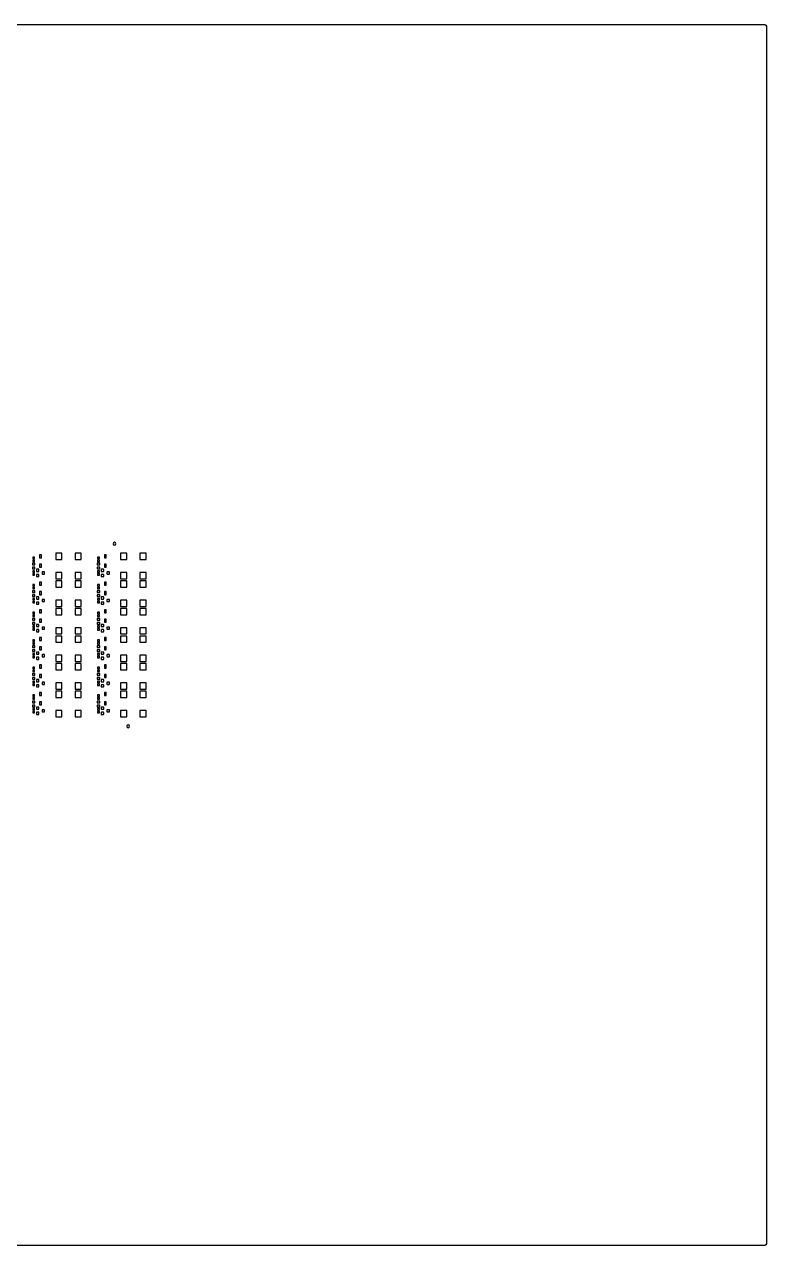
# Model space of a CAD drawing. Extents: x -275 to 275, y -225 to 225.
# Drawn here: x 1.6 to 275, y -225 to 225 of the extents above; entities that cross this region are included whole.
import ezdxf

# ---------------------------------------------------------------- set-up
doc = ezdxf.new("R2010")
doc.units = 0
doc.header["$MEASUREMENT"] = 0
doc.layers.get('0').update_dxf_attribs({"linetype": 'CONTINUOUS'})

msp = doc.modelspace()

# ---------------------------------------------------------------- linework, layer by layer
for points in [[(-275, 224, -0.414214), (-273.99998, 225), (-273.99998, 225), (273.99998, 225), (273.99998, 225, -0.414214), (275, 224), (275, 224), (275, -224), (275, -224, -0.414214), (273.99998, -225), (273.99998, -225), (-273.99998, -225), (-273.99998, -225, -0.414214), (-275, -224), (-275, -224), (-275, 224)], [(35.277, 33.629998, 1), (34.227, 33.629998), (34.227, 33.629998, 1), (35.277, 33.629998)], [(6.883, 24.11, 0.414224), (6.783, 24.21), (6.783, 24.21), (6.083, 24.21), (6.083, 24.21, 0.414217), (5.983, 24.11), (5.983, 24.11), (5.983, 23.51), (5.983, 23.51, 0.414203), (6.083, 23.41), (6.083, 23.41), (6.783, 23.41), (6.783, 23.41, 0.41421), (6.883, 23.51), (6.883, 23.51), (6.883, 24.11)], [(9.003, 23.16, 0.414212), (8.902999, 23.26), (8.902999, 23.26), (8.203, 23.26), (8.203, 23.26, 0.414217), (8.103, 23.16), (8.103, 23.16), (8.103, 22.56), (8.103, 22.56, 0.414217), (8.203, 22.46), (8.203, 22.46), (8.902999, 22.46), (8.902999, 22.46, 0.414212), (9.003, 22.56), (9.003, 22.56), (9.003, 23.16)], [(30.758999, 24.11, 0.414228), (30.658999, 24.21), (30.658999, 24.21), (29.959001, 24.21), (29.959001, 24.21, 0.414214), (29.859001, 24.11), (29.859001, 24.11), (29.859001, 23.51), (29.859001, 23.51, 0.414199), (29.959001, 23.41), (29.959001, 23.41), (30.658999, 23.41), (30.658999, 23.41, 0.414214), (30.758999, 23.51), (30.758999, 23.51), (30.758999, 24.11)], [(32.878999, 23.16, 0.414214), (32.779001, 23.26), (32.779001, 23.26), (32.078999, 23.26), (32.078999, 23.26, 0.414221), (31.978999, 23.16), (31.978999, 23.16), (31.978999, 22.56), (31.978999, 22.56, 0.414221), (32.078999, 22.46), (32.078999, 22.46), (32.779001, 22.46), (32.779001, 22.46, 0.414214), (32.878999, 22.56), (32.878999, 22.56), (32.878999, 23.16)], [(6.883, 22.21, 0.414217), (6.783, 22.31), (6.783, 22.31), (6.083, 22.31), (6.083, 22.31, 0.41421), (5.983, 22.21), (5.983, 22.21), (5.983, 21.61), (5.983, 21.61, 0.41421), (6.083, 21.51), (6.083, 21.51), (6.783, 21.51), (6.783, 21.51, 0.414217), (6.883, 21.61), (6.883, 21.61), (6.883, 22.21)], [(30.758999, 22.21, 0.414221), (30.658999, 22.31), (30.658999, 22.31), (29.959001, 22.31), (29.959001, 22.31, 0.414206), (29.859001, 22.21), (29.859001, 22.21), (29.859001, 21.61), (29.859001, 21.61, 0.414206), (29.959001, 21.51), (29.959001, 21.51), (30.658999, 21.51), (30.658999, 21.51, 0.414221), (30.758999, 21.61), (30.758999, 21.61), (30.758999, 22.21)], [(6.883, 13.95, 0.414217), (6.783, 14.05), (6.783, 14.05), (6.083, 14.05), (6.083, 14.05, 0.41421), (5.983, 13.95), (5.983, 13.95), (5.983, 13.35), (5.983, 13.35, 0.41421), (6.083, 13.25), (6.083, 13.25), (6.783, 13.25), (6.783, 13.25, 0.414217), (6.883, 13.35), (6.883, 13.35), (6.883, 13.95)], [(30.758999, 13.95, 0.414221), (30.658999, 14.05), (30.658999, 14.05), (29.959001, 14.05), (29.959001, 14.05, 0.414206), (29.859001, 13.95), (29.859001, 13.95), (29.859001, 13.35), (29.859001, 13.35, 0.414206), (29.959001, 13.25), (29.959001, 13.25), (30.658999, 13.25), (30.658999, 13.25, 0.414221), (30.758999, 13.35), (30.758999, 13.35), (30.758999, 13.95)], [(6.883, 12.05, 0.414221), (6.783, 12.15), (6.783, 12.15), (6.083, 12.15), (6.083, 12.15, 0.414214), (5.983, 12.05), (5.983, 12.05), (5.983, 11.45), (5.983, 11.45, 0.414206), (6.083, 11.35), (6.083, 11.35), (6.783, 11.35), (6.783, 11.35, 0.414214), (6.883, 11.45), (6.883, 11.45), (6.883, 12.05)], [(9.003, 13, 0.414212), (8.902999, 13.1), (8.902999, 13.1), (8.203, 13.1), (8.203, 13.1, 0.414217), (8.103, 13), (8.103, 13), (8.103, 12.4), (8.103, 12.4, 0.414217), (8.203, 12.3), (8.203, 12.3), (8.902999, 12.3), (8.902999, 12.3, 0.414212), (9.003, 12.4), (9.003, 12.4), (9.003, 13)], [(30.758999, 12.05, 0.414224), (30.658999, 12.15), (30.658999, 12.15), (29.959001, 12.15), (29.959001, 12.15, 0.41421), (29.859001, 12.05), (29.859001, 12.05), (29.859001, 11.45), (29.859001, 11.45, 0.414203), (29.959001, 11.35), (29.959001, 11.35), (30.658999, 11.35), (30.658999, 11.35, 0.414217), (30.758999, 11.45), (30.758999, 11.45), (30.758999, 12.05)], [(32.878999, 13, 0.414214), (32.779001, 13.1), (32.779001, 13.1), (32.078999, 13.1), (32.078999, 13.1, 0.414221), (31.978999, 13), (31.978999, 13), (31.978999, 12.4), (31.978999, 12.4, 0.414221), (32.078999, 12.3), (32.078999, 12.3), (32.779001, 12.3), (32.779001, 12.3, 0.414214), (32.878999, 12.4), (32.878999, 12.4), (32.878999, 13)], [(6.883, 3.79, 0.41422), (6.783, 3.89), (6.783, 3.89), (6.083, 3.89), (6.083, 3.89, 0.414213), (5.983, 3.79), (5.983, 3.79), (5.983, 3.19), (5.983, 3.19, 0.414207), (6.083, 3.09), (6.083, 3.09), (6.783, 3.09), (6.783, 3.09, 0.414214), (6.883, 3.19), (6.883, 3.19), (6.883, 3.79)], [(6.883, 1.89, 0.414218), (6.783, 1.99), (6.783, 1.99), (6.083, 1.99), (6.083, 1.99, 0.41421), (5.983, 1.89), (5.983, 1.89), (5.983, 1.29), (5.983, 1.29, 0.414209), (6.083, 1.19), (6.083, 1.19), (6.783, 1.19), (6.783, 1.19, 0.414216), (6.883, 1.29), (6.883, 1.29), (6.883, 1.89)], [(9.003, 2.84, 0.414211), (8.902999, 2.94), (8.902999, 2.94), (8.203, 2.94), (8.203, 2.94, 0.414216), (8.103, 2.84), (8.103, 2.84), (8.103, 2.24), (8.103, 2.24, 0.414218), (8.203, 2.14), (8.203, 2.14), (8.902999, 2.14), (8.902999, 2.14, 0.414212), (9.003, 2.24), (9.003, 2.24), (9.003, 2.84)], [(30.758999, 3.79, 0.414223), (30.658999, 3.89), (30.658999, 3.89), (29.959001, 3.89), (29.959001, 3.89, 0.414209), (29.859001, 3.79), (29.859001, 3.79), (29.859001, 3.19), (29.859001, 3.19, 0.414204), (29.959001, 3.09), (29.959001, 3.09), (30.658999, 3.09), (30.658999, 3.09, 0.414218), (30.758999, 3.19), (30.758999, 3.19), (30.758999, 3.79)], [(30.758999, 1.89, 0.414221), (30.658999, 1.99), (30.658999, 1.99), (29.959001, 1.99), (29.959001, 1.99, 0.414207), (29.859001, 1.89), (29.859001, 1.89), (29.859001, 1.29), (29.859001, 1.29, 0.414206), (29.959001, 1.19), (29.959001, 1.19), (30.658999, 1.19), (30.658999, 1.19, 0.41422), (30.758999, 1.29), (30.758999, 1.29), (30.758999, 1.89)], [(32.878999, 2.84, 0.414213), (32.779001, 2.94), (32.779001, 2.94), (32.078999, 2.94), (32.078999, 2.94, 0.41422), (31.978999, 2.84), (31.978999, 2.84), (31.978999, 2.24), (31.978999, 2.24, 0.414221), (32.078999, 2.14), (32.078999, 2.14), (32.779001, 2.14), (32.779001, 2.14, 0.414214), (32.878999, 2.24), (32.878999, 2.24), (32.878999, 2.84)], [(6.883, -6.37, 0.414219), (6.783, -6.27), (6.783, -6.27), (6.083, -6.27), (6.083, -6.27, 0.414212), (5.983, -6.37), (5.983, -6.37), (5.983, -6.97), (5.983, -6.97, 0.414206), (6.083, -7.07), (6.083, -7.07), (6.783, -7.07), (6.783, -7.07, 0.414214), (6.883, -6.97), (6.883, -6.97), (6.883, -6.37)], [(6.883, -8.27, 0.414217), (6.783, -8.17), (6.783, -8.17), (6.083, -8.17), (6.083, -8.17, 0.41421), (5.983, -8.27), (5.983, -8.27), (5.983, -8.87), (5.983, -8.87, 0.41421), (6.083, -8.97), (6.083, -8.97), (6.783, -8.97), (6.783, -8.97, 0.414217), (6.883, -8.87), (6.883, -8.87), (6.883, -8.27)], [(9.003, -7.32, 0.41421), (8.902999, -7.22), (8.902999, -7.22), (8.203, -7.22), (8.203, -7.22, 0.414215), (8.103, -7.32), (8.103, -7.32), (8.103, -7.92), (8.103, -7.92, 0.414219), (8.203, -8.019999), (8.203, -8.019999), (8.902999, -8.019999), (8.902999, -8.019999, 0.414214), (9.003, -7.92), (9.003, -7.92), (9.003, -7.32)], [(30.758999, -6.37, 0.414223), (30.658999, -6.27), (30.658999, -6.27), (29.959001, -6.27), (29.959001, -6.27, 0.414208), (29.859001, -6.37), (29.859001, -6.37), (29.859001, -6.97), (29.859001, -6.97, 0.414203), (29.959001, -7.07), (29.959001, -7.07), (30.658999, -7.07), (30.658999, -7.07, 0.414217), (30.758999, -6.97), (30.758999, -6.97), (30.758999, -6.37)], [(30.758999, -8.27, 0.414221), (30.658999, -8.17), (30.658999, -8.17), (29.959001, -8.17), (29.959001, -8.17, 0.414206), (29.859001, -8.27), (29.859001, -8.27), (29.859001, -8.87), (29.859001, -8.87, 0.414206), (29.959001, -8.97), (29.959001, -8.97), (30.658999, -8.97), (30.658999, -8.97, 0.414221), (30.758999, -8.87), (30.758999, -8.87), (30.758999, -8.27)], [(32.878999, -7.32, 0.414212), (32.779001, -7.22), (32.779001, -7.22), (32.078999, -7.22), (32.078999, -7.22, 0.414219), (31.978999, -7.32), (31.978999, -7.32), (31.978999, -7.92), (31.978999, -7.92, 0.414223), (32.078999, -8.019999), (32.078999, -8.019999), (32.779001, -8.019999), (32.779001, -8.019999, 0.414215), (32.878999, -7.92), (32.878999, -7.92), (32.878999, -7.32)], [(6.883, -16.53, 0.414217), (6.783, -16.43), (6.783, -16.43), (6.083, -16.43), (6.083, -16.43, 0.41421), (5.983, -16.53), (5.983, -16.53), (5.983, -17.13), (5.983, -17.13, 0.41421), (6.083, -17.23), (6.083, -17.23), (6.783, -17.23), (6.783, -17.23, 0.414217), (6.883, -17.13), (6.883, -17.13), (6.883, -16.53)], [(9.003, -17.480001, 0.414212), (8.902999, -17.379999), (8.902999, -17.379999), (8.203, -17.379999), (8.203, -17.379999, 0.414217), (8.103, -17.480001), (8.103, -17.480001), (8.103, -18.08), (8.103, -18.08, 0.414217), (8.203, -18.18), (8.203, -18.18), (8.902999, -18.18), (8.902999, -18.18, 0.414212), (9.003, -18.08), (9.003, -18.08), (9.003, -17.480001)], [(30.758999, -16.53, 0.414221), (30.658999, -16.43), (30.658999, -16.43), (29.959001, -16.43), (29.959001, -16.43, 0.414206), (29.859001, -16.53), (29.859001, -16.53), (29.859001, -17.13), (29.859001, -17.13, 0.414206), (29.959001, -17.23), (29.959001, -17.23), (30.658999, -17.23), (30.658999, -17.23, 0.414221), (30.758999, -17.13), (30.758999, -17.13), (30.758999, -16.53)], [(32.878999, -17.480001, 0.414214), (32.779001, -17.379999), (32.779001, -17.379999), (32.078999, -17.379999), (32.078999, -17.379999, 0.414221), (31.978999, -17.480001), (31.978999, -17.480001), (31.978999, -18.08), (31.978999, -18.08, 0.414221), (32.078999, -18.18), (32.078999, -18.18), (32.779001, -18.18), (32.779001, -18.18, 0.414214), (32.878999, -18.08), (32.878999, -18.08), (32.878999, -17.480001)], [(6.883, -18.43, 0.414217), (6.783, -18.33), (6.783, -18.33), (6.083, -18.33), (6.083, -18.33, 0.41421), (5.983, -18.43), (5.983, -18.43), (5.983, -19.029999), (5.983, -19.029999, 0.41421), (6.083, -19.130001), (6.083, -19.130001), (6.783, -19.130001), (6.783, -19.130001, 0.414217), (6.883, -19.029999), (6.883, -19.029999), (6.883, -18.43)], [(30.758999, -18.43, 0.414221), (30.658999, -18.33), (30.658999, -18.33), (29.959001, -18.33), (29.959001, -18.33, 0.414206), (29.859001, -18.43), (29.859001, -18.43), (29.859001, -19.029999), (29.859001, -19.029999, 0.414206), (29.959001, -19.130001), (29.959001, -19.130001), (30.658999, -19.130001), (30.658999, -19.130001, 0.414221), (30.758999, -19.029999), (30.758999, -19.029999), (30.758999, -18.43)], [(6.883, -26.69, 0.414217), (6.783, -26.59), (6.783, -26.59), (6.083, -26.59), (6.083, -26.59, 0.41421), (5.983, -26.69), (5.983, -26.69), (5.983, -27.29), (5.983, -27.29, 0.414203), (6.083, -27.39), (6.083, -27.39), (6.783, -27.39), (6.783, -27.39, 0.41421), (6.883, -27.29), (6.883, -27.29), (6.883, -26.69)], [(30.758999, -26.69, 0.414221), (30.658999, -26.59), (30.658999, -26.59), (29.959001, -26.59), (29.959001, -26.59, 0.414206), (29.859001, -26.69), (29.859001, -26.69), (29.859001, -27.29), (29.859001, -27.29, 0.414199), (29.959001, -27.39), (29.959001, -27.39), (30.658999, -27.39), (30.658999, -27.39, 0.414214), (30.758999, -27.29), (30.758999, -27.29), (30.758999, -26.69)], [(6.883, -28.59, 0.414224), (6.783, -28.49), (6.783, -28.49), (6.083, -28.49), (6.083, -28.49, 0.414217), (5.983, -28.59), (5.983, -28.59), (5.983, -29.19), (5.983, -29.19, 0.414203), (6.083, -29.29), (6.083, -29.29), (6.783, -29.29), (6.783, -29.29, 0.41421), (6.883, -29.19), (6.883, -29.19), (6.883, -28.59)], [(9.003, -27.64, 0.414212), (8.902999, -27.54), (8.902999, -27.54), (8.203, -27.54), (8.203, -27.54, 0.414217), (8.103, -27.64), (8.103, -27.64), (8.103, -28.24), (8.103, -28.24, 0.414217), (8.203, -28.34), (8.203, -28.34), (8.902999, -28.34), (8.902999, -28.34, 0.414212), (9.003, -28.24), (9.003, -28.24), (9.003, -27.64)], [(30.758999, -28.59, 0.414228), (30.658999, -28.49), (30.658999, -28.49), (29.959001, -28.49), (29.959001, -28.49, 0.414214), (29.859001, -28.59), (29.859001, -28.59), (29.859001, -29.19), (29.859001, -29.19, 0.414199), (29.959001, -29.29), (29.959001, -29.29), (30.658999, -29.29), (30.658999, -29.29, 0.414214), (30.758999, -29.19), (30.758999, -29.19), (30.758999, -28.59)], [(32.878999, -27.64, 0.414214), (32.779001, -27.54), (32.779001, -27.54), (32.078999, -27.54), (32.078999, -27.54, 0.414221), (31.978999, -27.64), (31.978999, -27.64), (31.978999, -28.24), (31.978999, -28.24, 0.414221), (32.078999, -28.34), (32.078999, -28.34), (32.779001, -28.34), (32.779001, -28.34, 0.414214), (32.878999, -28.24), (32.878999, -28.24), (32.878999, -27.64)], [(40.277, -33.629998, 1), (39.227, -33.629998), (39.227, -33.629998, 1), (40.277, -33.629998)]]:
    msp.add_lwpolyline(points, format="xyb")
for points in [[(5.303, 28.74), (4.603, 28.74), (4.603, 28.74), (4.603, 28.14), (4.603, 28.14), (5.303, 28.14), (5.303, 28.14), (5.303, 28.74)], [(5.303, 27.74), (4.603, 27.74), (4.603, 27.74), (4.603, 27.14), (4.603, 27.14), (5.303, 27.14), (5.303, 27.14), (5.303, 27.74)], [(7.856, 29.590999), (7.13, 29.590999), (7.13, 29.590999), (7.13, 28.468999), (7.13, 28.468999), (7.856, 28.468999), (7.856, 28.468999), (7.856, 29.590999)], [(15.393, 30.1), (13.093, 30.1), (13.093, 30.1), (13.093, 27.8), (13.093, 27.8), (15.393, 27.8), (15.393, 27.8), (15.393, 30.1)], [(22.492002, 30.1), (20.192, 30.1), (20.192, 30.1), (20.192, 27.8), (20.192, 27.8), (22.492002, 27.8), (22.492002, 27.8), (22.492002, 30.1)], [(29.178999, 28.74), (28.479001, 28.74), (28.479001, 28.74), (28.479001, 28.14), (28.479001, 28.14), (29.178999, 28.14), (29.178999, 28.14), (29.178999, 28.74)], [(29.178999, 27.74), (28.479001, 27.74), (28.479001, 27.74), (28.479001, 27.14), (28.479001, 27.14), (29.178999, 27.14), (29.178999, 27.14), (29.178999, 27.74)], [(31.732, 29.590999), (31.005999, 29.590999), (31.005999, 29.590999), (31.005999, 28.468999), (31.005999, 28.468999), (31.732, 28.468999), (31.732, 28.468999), (31.732, 29.590999)], [(39.269001, 30.1), (36.968999, 30.1), (36.968999, 30.1), (36.968999, 27.8), (36.968999, 27.8), (39.269001, 27.8), (39.269001, 27.8), (39.269001, 30.1)], [(46.367998, 30.1), (44.068003, 30.1), (44.068003, 30.1), (44.068003, 27.8), (44.068003, 27.8), (46.367998, 27.8), (46.367998, 27.8), (46.367998, 30.1)], [(5.409, 26.456001), (4.497, 26.456001), (4.497, 26.456001), (4.497, 25.844001), (4.497, 25.844001), (5.409, 25.844001), (5.409, 25.844001), (5.409, 26.456001)], [(5.409, 24.955999), (4.497, 24.955999), (4.497, 24.955999), (4.497, 24.343999), (4.497, 24.343999), (5.409, 24.343999), (5.409, 24.343999), (5.409, 24.955999)], [(5.303, 23.66), (4.603, 23.66), (4.603, 23.66), (4.603, 23.06), (4.603, 23.06), (5.303, 23.06), (5.303, 23.06), (5.303, 23.66)], [(5.303, 22.66), (4.603, 22.66), (4.603, 22.66), (4.603, 22.06), (4.603, 22.06), (5.303, 22.06), (5.303, 22.06), (5.303, 22.66)], [(7.856, 26.140999), (7.13, 26.140999), (7.13, 26.140999), (7.13, 25.018999), (7.13, 25.018999), (7.856, 25.018999), (7.856, 25.018999), (7.856, 26.140999)], [(15.393, 23), (13.093, 23), (13.093, 23), (13.093, 20.7), (13.093, 20.7), (15.393, 20.7), (15.393, 20.7), (15.393, 23)], [(22.492002, 23), (20.192, 23), (20.192, 23), (20.192, 20.7), (20.192, 20.7), (22.492002, 20.7), (22.492002, 20.7), (22.492002, 23)], [(29.285, 26.456001), (28.373, 26.456001), (28.373, 26.456001), (28.373, 25.844001), (28.373, 25.844001), (29.285, 25.844001), (29.285, 25.844001), (29.285, 26.456001)], [(29.285, 24.955999), (28.373, 24.955999), (28.373, 24.955999), (28.373, 24.343999), (28.373, 24.343999), (29.285, 24.343999), (29.285, 24.343999), (29.285, 24.955999)], [(29.178999, 23.66), (28.479001, 23.66), (28.479001, 23.66), (28.479001, 23.06), (28.479001, 23.06), (29.178999, 23.06), (29.178999, 23.06), (29.178999, 23.66)], [(29.178999, 22.66), (28.479001, 22.66), (28.479001, 22.66), (28.479001, 22.06), (28.479001, 22.06), (29.178999, 22.06), (29.178999, 22.06), (29.178999, 22.66)], [(31.732, 26.140999), (31.005999, 26.140999), (31.005999, 26.140999), (31.005999, 25.018999), (31.005999, 25.018999), (31.732, 25.018999), (31.732, 25.018999), (31.732, 26.140999)], [(39.269001, 23), (36.968999, 23), (36.968999, 23), (36.968999, 20.7), (36.968999, 20.7), (39.269001, 20.7), (39.269001, 20.7), (39.269001, 23)], [(46.367998, 23), (44.068003, 23), (44.068003, 23), (44.068003, 20.7), (44.068003, 20.7), (46.367998, 20.7), (46.367998, 20.7), (46.367998, 23)], [(5.303, 18.580001), (4.603, 18.580001), (4.603, 18.580001), (4.603, 17.98), (4.603, 17.98), (5.303, 17.98), (5.303, 17.98), (5.303, 18.580001)], [(7.856, 19.431001), (7.13, 19.431001), (7.13, 19.431001), (7.13, 18.309001), (7.13, 18.309001), (7.856, 18.309001), (7.856, 18.309001), (7.856, 19.431001)], [(15.393, 19.94), (13.093, 19.94), (13.093, 19.94), (13.093, 17.64), (13.093, 17.64), (15.393, 17.64), (15.393, 17.64), (15.393, 19.94)], [(22.492002, 19.94), (20.192, 19.94), (20.192, 19.94), (20.192, 17.64), (20.192, 17.64), (22.492002, 17.64), (22.492002, 17.64), (22.492002, 19.94)], [(29.178999, 18.580001), (28.479001, 18.580001), (28.479001, 18.580001), (28.479001, 17.98), (28.479001, 17.98), (29.178999, 17.98), (29.178999, 17.98), (29.178999, 18.580001)], [(31.732, 19.431001), (31.005999, 19.431001), (31.005999, 19.431001), (31.005999, 18.309001), (31.005999, 18.309001), (31.732, 18.309001), (31.732, 18.309001), (31.732, 19.431001)], [(39.269001, 19.94), (36.968999, 19.94), (36.968999, 19.94), (36.968999, 17.64), (36.968999, 17.64), (39.269001, 17.64), (39.269001, 17.64), (39.269001, 19.94)], [(46.367998, 19.94), (44.068003, 19.94), (44.068003, 19.94), (44.068003, 17.64), (44.068003, 17.64), (46.367998, 17.64), (46.367998, 17.64), (46.367998, 19.94)], [(5.409, 16.296), (4.497, 16.296), (4.497, 16.296), (4.497, 15.683999), (4.497, 15.683999), (5.409, 15.683999), (5.409, 15.683999), (5.409, 16.296)], [(5.409, 14.796), (4.497, 14.796), (4.497, 14.796), (4.497, 14.184), (4.497, 14.184), (5.409, 14.184), (5.409, 14.184), (5.409, 14.796)], [(5.303, 17.580001), (4.603, 17.580001), (4.603, 17.580001), (4.603, 16.98), (4.603, 16.98), (5.303, 16.98), (5.303, 16.98), (5.303, 17.580001)], [(7.856, 15.981), (7.13, 15.981), (7.13, 15.981), (7.13, 14.859), (7.13, 14.859), (7.856, 14.859), (7.856, 14.859), (7.856, 15.981)], [(29.285, 16.296), (28.373, 16.296), (28.373, 16.296), (28.373, 15.683999), (28.373, 15.683999), (29.285, 15.683999), (29.285, 15.683999), (29.285, 16.296)], [(29.285, 14.796), (28.373, 14.796), (28.373, 14.796), (28.373, 14.184), (28.373, 14.184), (29.285, 14.184), (29.285, 14.184), (29.285, 14.796)], [(29.178999, 17.580001), (28.479001, 17.580001), (28.479001, 17.580001), (28.479001, 16.98), (28.479001, 16.98), (29.178999, 16.98), (29.178999, 16.98), (29.178999, 17.580001)], [(31.732, 15.981), (31.005999, 15.981), (31.005999, 15.981), (31.005999, 14.859), (31.005999, 14.859), (31.732, 14.859), (31.732, 14.859), (31.732, 15.981)], [(5.303, 13.5), (4.603, 13.5), (4.603, 13.5), (4.603, 12.9), (4.603, 12.9), (5.303, 12.9), (5.303, 12.9), (5.303, 13.5)], [(5.303, 12.5), (4.603, 12.5), (4.603, 12.5), (4.603, 11.9), (4.603, 11.9), (5.303, 11.9), (5.303, 11.9), (5.303, 12.5)], [(7.856, 9.271), (7.13, 9.271), (7.13, 9.271), (7.13, 8.149), (7.13, 8.149), (7.856, 8.149), (7.856, 8.149), (7.856, 9.271)], [(15.393, 12.84), (13.093, 12.84), (13.093, 12.84), (13.093, 10.54), (13.093, 10.54), (15.393, 10.54), (15.393, 10.54), (15.393, 12.84)], [(15.393, 9.78), (13.093, 9.78), (13.093, 9.78), (13.093, 7.48), (13.093, 7.48), (15.393, 7.48), (15.393, 7.48), (15.393, 9.78)], [(22.492002, 12.84), (20.192, 12.84), (20.192, 12.84), (20.192, 10.54), (20.192, 10.54), (22.492002, 10.54), (22.492002, 10.54), (22.492002, 12.84)], [(22.492002, 9.78), (20.192, 9.78), (20.192, 9.78), (20.192, 7.48), (20.192, 7.48), (22.492002, 7.48), (22.492002, 7.48), (22.492002, 9.78)], [(29.178999, 13.5), (28.479001, 13.5), (28.479001, 13.5), (28.479001, 12.9), (28.479001, 12.9), (29.178999, 12.9), (29.178999, 12.9), (29.178999, 13.5)], [(29.178999, 12.5), (28.479001, 12.5), (28.479001, 12.5), (28.479001, 11.9), (28.479001, 11.9), (29.178999, 11.9), (29.178999, 11.9), (29.178999, 12.5)], [(31.732, 9.271), (31.005999, 9.271), (31.005999, 9.271), (31.005999, 8.149), (31.005999, 8.149), (31.732, 8.149), (31.732, 8.149), (31.732, 9.271)], [(39.269001, 12.84), (36.968999, 12.84), (36.968999, 12.84), (36.968999, 10.54), (36.968999, 10.54), (39.269001, 10.54), (39.269001, 10.54), (39.269001, 12.84)], [(39.269001, 9.78), (36.968999, 9.78), (36.968999, 9.78), (36.968999, 7.48), (36.968999, 7.48), (39.269001, 7.48), (39.269001, 7.48), (39.269001, 9.78)], [(46.367998, 12.84), (44.068003, 12.84), (44.068003, 12.84), (44.068003, 10.54), (44.068003, 10.54), (46.367998, 10.54), (46.367998, 10.54), (46.367998, 12.84)], [(46.367998, 9.78), (44.068003, 9.78), (44.068003, 9.78), (44.068003, 7.48), (44.068003, 7.48), (46.367998, 7.48), (46.367998, 7.48), (46.367998, 9.78)], [(5.409, 6.136), (4.497, 6.136), (4.497, 6.136), (4.497, 5.524), (4.497, 5.524), (5.409, 5.524), (5.409, 5.524), (5.409, 6.136)], [(5.409, 4.636), (4.497, 4.636), (4.497, 4.636), (4.497, 4.024), (4.497, 4.024), (5.409, 4.024), (5.409, 4.024), (5.409, 4.636)], [(5.303, 8.42), (4.603, 8.42), (4.603, 8.42), (4.603, 7.82), (4.603, 7.82), (5.303, 7.82), (5.303, 7.82), (5.303, 8.42)], [(5.303, 7.42), (4.603, 7.42), (4.603, 7.42), (4.603, 6.82), (4.603, 6.82), (5.303, 6.82), (5.303, 6.82), (5.303, 7.42)], [(7.856, 5.821), (7.13, 5.821), (7.13, 5.821), (7.13, 4.699), (7.13, 4.699), (7.856, 4.699), (7.856, 4.699), (7.856, 5.821)], [(29.285, 6.136), (28.373, 6.136), (28.373, 6.136), (28.373, 5.524), (28.373, 5.524), (29.285, 5.524), (29.285, 5.524), (29.285, 6.136)], [(29.285, 4.636), (28.373, 4.636), (28.373, 4.636), (28.373, 4.024), (28.373, 4.024), (29.285, 4.024), (29.285, 4.024), (29.285, 4.636)], [(29.178999, 8.42), (28.479001, 8.42), (28.479001, 8.42), (28.479001, 7.82), (28.479001, 7.82), (29.178999, 7.82), (29.178999, 7.82), (29.178999, 8.42)], [(29.178999, 7.42), (28.479001, 7.42), (28.479001, 7.42), (28.479001, 6.82), (28.479001, 6.82), (29.178999, 6.82), (29.178999, 6.82), (29.178999, 7.42)], [(31.732, 5.821), (31.005999, 5.821), (31.005999, 5.821), (31.005999, 4.699), (31.005999, 4.699), (31.732, 4.699), (31.732, 4.699), (31.732, 5.821)], [(5.303, 3.34), (4.603, 3.34), (4.603, 3.34), (4.603, 2.74), (4.603, 2.74), (5.303, 2.74), (5.303, 2.74), (5.303, 3.34)], [(5.303, 2.34), (4.603, 2.34), (4.603, 2.34), (4.603, 1.74), (4.603, 1.74), (5.303, 1.74), (5.303, 1.74), (5.303, 2.34)], [(15.393, 2.68), (13.093, 2.68), (13.093, 2.68), (13.093, 0.38), (13.093, 0.38), (15.393, 0.38), (15.393, 0.38), (15.393, 2.68)], [(22.492002, 2.68), (20.192, 2.68), (20.192, 2.68), (20.192, 0.38), (20.192, 0.38), (22.492002, 0.38), (22.492002, 0.38), (22.492002, 2.68)], [(29.178999, 3.34), (28.479001, 3.34), (28.479001, 3.34), (28.479001, 2.74), (28.479001, 2.74), (29.178999, 2.74), (29.178999, 2.74), (29.178999, 3.34)], [(29.178999, 2.34), (28.479001, 2.34), (28.479001, 2.34), (28.479001, 1.74), (28.479001, 1.74), (29.178999, 1.74), (29.178999, 1.74), (29.178999, 2.34)], [(39.269001, 2.68), (36.968999, 2.68), (36.968999, 2.68), (36.968999, 0.38), (36.968999, 0.38), (39.269001, 0.38), (39.269001, 0.38), (39.269001, 2.68)], [(46.367998, 2.68), (44.068003, 2.68), (44.068003, 2.68), (44.068003, 0.38), (44.068003, 0.38), (46.367998, 0.38), (46.367998, 0.38), (46.367998, 2.68)], [(5.409, -4.024), (4.497, -4.024), (4.497, -4.024), (4.497, -4.636), (4.497, -4.636), (5.409, -4.636), (5.409, -4.636), (5.409, -4.024)], [(5.303, -1.74), (4.603, -1.74), (4.603, -1.74), (4.603, -2.34), (4.603, -2.34), (5.303, -2.34), (5.303, -2.34), (5.303, -1.74)], [(5.303, -2.74), (4.603, -2.74), (4.603, -2.74), (4.603, -3.34), (4.603, -3.34), (5.303, -3.34), (5.303, -3.34), (5.303, -2.74)], [(7.856, -0.889), (7.13, -0.889), (7.13, -0.889), (7.13, -2.011), (7.13, -2.011), (7.856, -2.011), (7.856, -2.011), (7.856, -0.889)], [(7.856, -4.339), (7.13, -4.339), (7.13, -4.339), (7.13, -5.461), (7.13, -5.461), (7.856, -5.461), (7.856, -5.461), (7.856, -4.339)], [(15.393, -0.38), (13.093, -0.38), (13.093, -0.38), (13.093, -2.68), (13.093, -2.68), (15.393, -2.68), (15.393, -2.68), (15.393, -0.38)], [(22.492002, -0.38), (20.192, -0.38), (20.192, -0.38), (20.192, -2.68), (20.192, -2.68), (22.492002, -2.68), (22.492002, -2.68), (22.492002, -0.38)], [(29.285, -4.024), (28.373, -4.024), (28.373, -4.024), (28.373, -4.636), (28.373, -4.636), (29.285, -4.636), (29.285, -4.636), (29.285, -4.024)], [(29.178999, -1.74), (28.479001, -1.74), (28.479001, -1.74), (28.479001, -2.34), (28.479001, -2.34), (29.178999, -2.34), (29.178999, -2.34), (29.178999, -1.74)], [(29.178999, -2.74), (28.479001, -2.74), (28.479001, -2.74), (28.479001, -3.34), (28.479001, -3.34), (29.178999, -3.34), (29.178999, -3.34), (29.178999, -2.74)], [(31.732, -0.889), (31.005999, -0.889), (31.005999, -0.889), (31.005999, -2.011), (31.005999, -2.011), (31.732, -2.011), (31.732, -2.011), (31.732, -0.889)], [(31.732, -4.339), (31.005999, -4.339), (31.005999, -4.339), (31.005999, -5.461), (31.005999, -5.461), (31.732, -5.461), (31.732, -5.461), (31.732, -4.339)], [(39.269001, -0.38), (36.968999, -0.38), (36.968999, -0.38), (36.968999, -2.68), (36.968999, -2.68), (39.269001, -2.68), (39.269001, -2.68), (39.269001, -0.38)], [(46.367998, -0.38), (44.068003, -0.38), (44.068003, -0.38), (44.068003, -2.68), (44.068003, -2.68), (46.367998, -2.68), (46.367998, -2.68), (46.367998, -0.38)], [(5.409, -5.524), (4.497, -5.524), (4.497, -5.524), (4.497, -6.136), (4.497, -6.136), (5.409, -6.136), (5.409, -6.136), (5.409, -5.524)], [(5.303, -6.82), (4.603, -6.82), (4.603, -6.82), (4.603, -7.42), (4.603, -7.42), (5.303, -7.42), (5.303, -7.42), (5.303, -6.82)], [(5.303, -7.82), (4.603, -7.82), (4.603, -7.82), (4.603, -8.42), (4.603, -8.42), (5.303, -8.42), (5.303, -8.42), (5.303, -7.82)], [(15.393, -7.48), (13.093, -7.48), (13.093, -7.48), (13.093, -9.78), (13.093, -9.78), (15.393, -9.78), (15.393, -9.78), (15.393, -7.48)], [(22.492002, -7.48), (20.192, -7.48), (20.192, -7.48), (20.192, -9.78), (20.192, -9.78), (22.492002, -9.78), (22.492002, -9.78), (22.492002, -7.48)], [(29.285, -5.524), (28.373, -5.524), (28.373, -5.524), (28.373, -6.136), (28.373, -6.136), (29.285, -6.136), (29.285, -6.136), (29.285, -5.524)], [(29.178999, -6.82), (28.479001, -6.82), (28.479001, -6.82), (28.479001, -7.42), (28.479001, -7.42), (29.178999, -7.42), (29.178999, -7.42), (29.178999, -6.82)], [(29.178999, -7.82), (28.479001, -7.82), (28.479001, -7.82), (28.479001, -8.42), (28.479001, -8.42), (29.178999, -8.42), (29.178999, -8.42), (29.178999, -7.82)], [(39.269001, -7.48), (36.968999, -7.48), (36.968999, -7.48), (36.968999, -9.78), (36.968999, -9.78), (39.269001, -9.78), (39.269001, -9.78), (39.269001, -7.48)], [(46.367998, -7.48), (44.068003, -7.48), (44.068003, -7.48), (44.068003, -9.78), (44.068003, -9.78), (46.367998, -9.78), (46.367998, -9.78), (46.367998, -7.48)], [(5.303, -11.9), (4.603, -11.9), (4.603, -11.9), (4.603, -12.5), (4.603, -12.5), (5.303, -12.5), (5.303, -12.5), (5.303, -11.9)], [(5.303, -12.9), (4.603, -12.9), (4.603, -12.9), (4.603, -13.5), (4.603, -13.5), (5.303, -13.5), (5.303, -13.5), (5.303, -12.9)], [(7.856, -11.048999), (7.13, -11.048999), (7.13, -11.048999), (7.13, -12.171), (7.13, -12.171), (7.856, -12.171), (7.856, -12.171), (7.856, -11.048999)], [(15.393, -10.54), (13.093, -10.54), (13.093, -10.54), (13.093, -12.84), (13.093, -12.84), (15.393, -12.84), (15.393, -12.84), (15.393, -10.54)], [(22.492002, -10.54), (20.192, -10.54), (20.192, -10.54), (20.192, -12.84), (20.192, -12.84), (22.492002, -12.84), (22.492002, -12.84), (22.492002, -10.54)], [(29.178999, -11.9), (28.479001, -11.9), (28.479001, -11.9), (28.479001, -12.5), (28.479001, -12.5), (29.178999, -12.5), (29.178999, -12.5), (29.178999, -11.9)], [(29.178999, -12.9), (28.479001, -12.9), (28.479001, -12.9), (28.479001, -13.5), (28.479001, -13.5), (29.178999, -13.5), (29.178999, -13.5), (29.178999, -12.9)], [(31.732, -11.048999), (31.005999, -11.048999), (31.005999, -11.048999), (31.005999, -12.171), (31.005999, -12.171), (31.732, -12.171), (31.732, -12.171), (31.732, -11.048999)], [(39.269001, -10.54), (36.968999, -10.54), (36.968999, -10.54), (36.968999, -12.84), (36.968999, -12.84), (39.269001, -12.84), (39.269001, -12.84), (39.269001, -10.54)], [(46.367998, -10.54), (44.068003, -10.54), (44.068003, -10.54), (44.068003, -12.84), (44.068003, -12.84), (46.367998, -12.84), (46.367998, -12.84), (46.367998, -10.54)], [(5.409, -14.184), (4.497, -14.184), (4.497, -14.184), (4.497, -14.796), (4.497, -14.796), (5.409, -14.796), (5.409, -14.796), (5.409, -14.184)], [(5.409, -15.683999), (4.497, -15.683999), (4.497, -15.683999), (4.497, -16.296), (4.497, -16.296), (5.409, -16.296), (5.409, -16.296), (5.409, -15.683999)], [(5.303, -16.98), (4.603, -16.98), (4.603, -16.98), (4.603, -17.580001), (4.603, -17.580001), (5.303, -17.580001), (5.303, -17.580001), (5.303, -16.98)], [(5.303, -17.98), (4.603, -17.98), (4.603, -17.98), (4.603, -18.580001), (4.603, -18.580001), (5.303, -18.580001), (5.303, -18.580001), (5.303, -17.98)], [(7.856, -14.499), (7.13, -14.499), (7.13, -14.499), (7.13, -15.621), (7.13, -15.621), (7.856, -15.621), (7.856, -15.621), (7.856, -14.499)], [(15.393, -17.64), (13.093, -17.64), (13.093, -17.64), (13.093, -19.94), (13.093, -19.94), (15.393, -19.94), (15.393, -19.94), (15.393, -17.64)], [(22.492002, -17.64), (20.192, -17.64), (20.192, -17.64), (20.192, -19.94), (20.192, -19.94), (22.492002, -19.94), (22.492002, -19.94), (22.492002, -17.64)], [(29.285, -14.184), (28.373, -14.184), (28.373, -14.184), (28.373, -14.796), (28.373, -14.796), (29.285, -14.796), (29.285, -14.796), (29.285, -14.184)], [(29.285, -15.683999), (28.373, -15.683999), (28.373, -15.683999), (28.373, -16.296), (28.373, -16.296), (29.285, -16.296), (29.285, -16.296), (29.285, -15.683999)], [(29.178999, -16.98), (28.479001, -16.98), (28.479001, -16.98), (28.479001, -17.580001), (28.479001, -17.580001), (29.178999, -17.580001), (29.178999, -17.580001), (29.178999, -16.98)], [(29.178999, -17.98), (28.479001, -17.98), (28.479001, -17.98), (28.479001, -18.580001), (28.479001, -18.580001), (29.178999, -18.580001), (29.178999, -18.580001), (29.178999, -17.98)], [(31.732, -14.499), (31.005999, -14.499), (31.005999, -14.499), (31.005999, -15.621), (31.005999, -15.621), (31.732, -15.621), (31.732, -15.621), (31.732, -14.499)], [(39.269001, -17.64), (36.968999, -17.64), (36.968999, -17.64), (36.968999, -19.94), (36.968999, -19.94), (39.269001, -19.94), (39.269001, -19.94), (39.269001, -17.64)], [(46.367998, -17.64), (44.068003, -17.64), (44.068003, -17.64), (44.068003, -19.94), (44.068003, -19.94), (46.367998, -19.94), (46.367998, -19.94), (46.367998, -17.64)], [(5.303, -22.06), (4.603, -22.06), (4.603, -22.06), (4.603, -22.66), (4.603, -22.66), (5.303, -22.66), (5.303, -22.66), (5.303, -22.06)], [(7.856, -21.208999), (7.13, -21.208999), (7.13, -21.208999), (7.13, -22.330999), (7.13, -22.330999), (7.856, -22.330999), (7.856, -22.330999), (7.856, -21.208999)], [(15.393, -20.7), (13.093, -20.7), (13.093, -20.7), (13.093, -23), (13.093, -23), (15.393, -23), (15.393, -23), (15.393, -20.7)], [(22.492002, -20.7), (20.192, -20.7), (20.192, -20.7), (20.192, -23), (20.192, -23), (22.492002, -23), (22.492002, -23), (22.492002, -20.7)], [(29.178999, -22.06), (28.479001, -22.06), (28.479001, -22.06), (28.479001, -22.66), (28.479001, -22.66), (29.178999, -22.66), (29.178999, -22.66), (29.178999, -22.06)], [(31.732, -21.208999), (31.005999, -21.208999), (31.005999, -21.208999), (31.005999, -22.330999), (31.005999, -22.330999), (31.732, -22.330999), (31.732, -22.330999), (31.732, -21.208999)], [(39.269001, -20.7), (36.968999, -20.7), (36.968999, -20.7), (36.968999, -23), (36.968999, -23), (39.269001, -23), (39.269001, -23), (39.269001, -20.7)], [(46.367998, -20.7), (44.068003, -20.7), (44.068003, -20.7), (44.068003, -23), (44.068003, -23), (46.367998, -23), (46.367998, -23), (46.367998, -20.7)], [(5.409, -24.343999), (4.497, -24.343999), (4.497, -24.343999), (4.497, -24.955999), (4.497, -24.955999), (5.409, -24.955999), (5.409, -24.955999), (5.409, -24.343999)], [(5.409, -25.844001), (4.497, -25.844001), (4.497, -25.844001), (4.497, -26.456001), (4.497, -26.456001), (5.409, -26.456001), (5.409, -26.456001), (5.409, -25.844001)], [(5.303, -23.06), (4.603, -23.06), (4.603, -23.06), (4.603, -23.66), (4.603, -23.66), (5.303, -23.66), (5.303, -23.66), (5.303, -23.06)], [(7.856, -24.659001), (7.13, -24.659001), (7.13, -24.659001), (7.13, -25.781001), (7.13, -25.781001), (7.856, -25.781001), (7.856, -25.781001), (7.856, -24.659001)], [(29.285, -24.343999), (28.373, -24.343999), (28.373, -24.343999), (28.373, -24.955999), (28.373, -24.955999), (29.285, -24.955999), (29.285, -24.955999), (29.285, -24.343999)], [(29.285, -25.844001), (28.373, -25.844001), (28.373, -25.844001), (28.373, -26.456001), (28.373, -26.456001), (29.285, -26.456001), (29.285, -26.456001), (29.285, -25.844001)], [(29.178999, -23.06), (28.479001, -23.06), (28.479001, -23.06), (28.479001, -23.66), (28.479001, -23.66), (29.178999, -23.66), (29.178999, -23.66), (29.178999, -23.06)], [(31.732, -24.659001), (31.005999, -24.659001), (31.005999, -24.659001), (31.005999, -25.781001), (31.005999, -25.781001), (31.732, -25.781001), (31.732, -25.781001), (31.732, -24.659001)], [(5.303, -27.14), (4.603, -27.14), (4.603, -27.14), (4.603, -27.74), (4.603, -27.74), (5.303, -27.74), (5.303, -27.74), (5.303, -27.14)], [(5.303, -28.14), (4.603, -28.14), (4.603, -28.14), (4.603, -28.74), (4.603, -28.74), (5.303, -28.74), (5.303, -28.74), (5.303, -28.14)], [(15.393, -27.8), (13.093, -27.8), (13.093, -27.8), (13.093, -30.1), (13.093, -30.1), (15.393, -30.1), (15.393, -30.1), (15.393, -27.8)], [(22.492002, -27.8), (20.192, -27.8), (20.192, -27.8), (20.192, -30.1), (20.192, -30.1), (22.492002, -30.1), (22.492002, -30.1), (22.492002, -27.8)], [(29.178999, -27.14), (28.479001, -27.14), (28.479001, -27.14), (28.479001, -27.74), (28.479001, -27.74), (29.178999, -27.74), (29.178999, -27.74), (29.178999, -27.14)], [(29.178999, -28.14), (28.479001, -28.14), (28.479001, -28.14), (28.479001, -28.74), (28.479001, -28.74), (29.178999, -28.74), (29.178999, -28.74), (29.178999, -28.14)], [(39.269001, -27.8), (36.968999, -27.8), (36.968999, -27.8), (36.968999, -30.1), (36.968999, -30.1), (39.269001, -30.1), (39.269001, -30.1), (39.269001, -27.8)], [(46.367998, -27.8), (44.068003, -27.8), (44.068003, -27.8), (44.068003, -30.1), (44.068003, -30.1), (46.367998, -30.1), (46.367998, -30.1), (46.367998, -27.8)]]:
    msp.add_lwpolyline(points)

doc.saveas('drawing.dxf')
